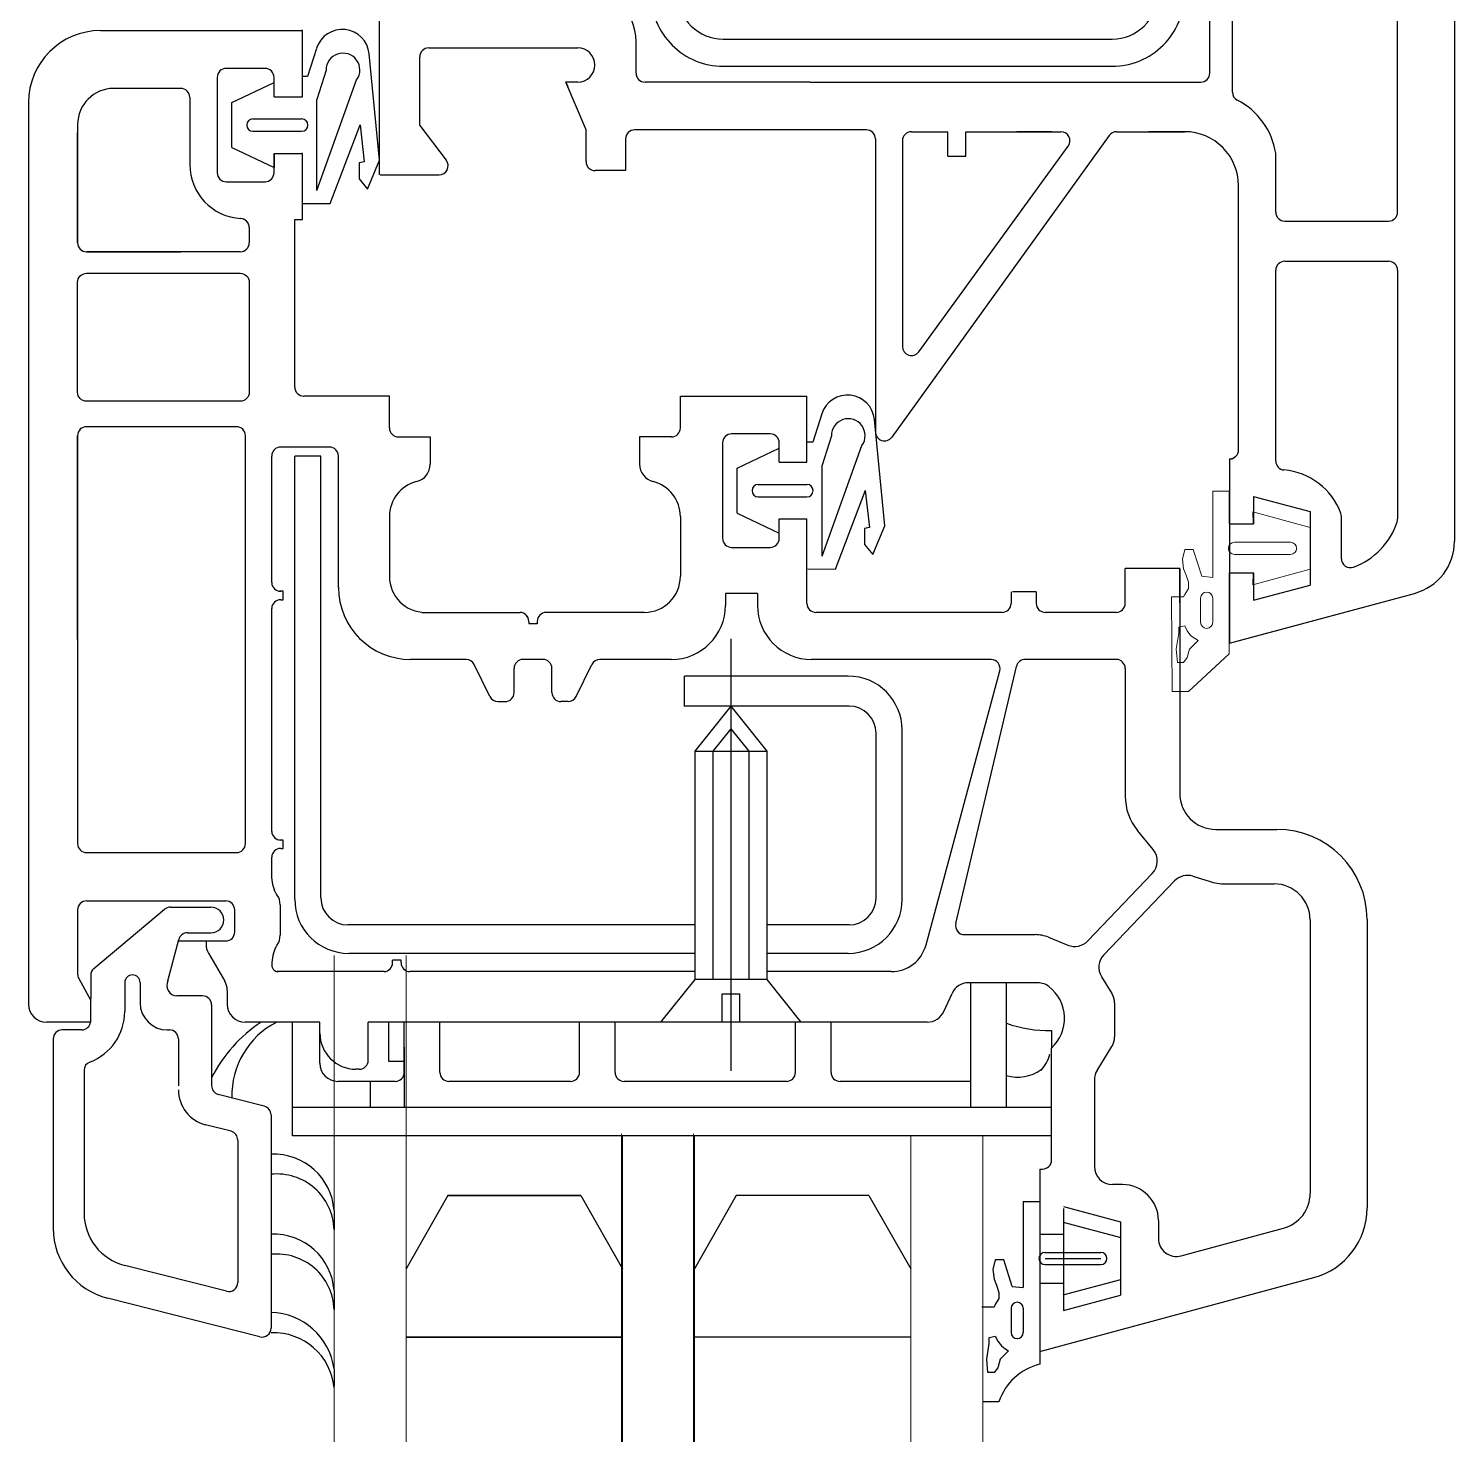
# Model space of a CAD drawing. Header units: millimetres. Extents: x 3616 to 17812, y 1698 to 9799.
# Drawn here: x 6587.4 to 6666.5, y 7899.5 to 7977.5 of the extents above; entities that cross this region are included whole.
import ezdxf

# ---------------------------------------------------------------- set-up
doc = ezdxf.new("R2010")
doc.units = ezdxf.units.MM
doc.layers.add('3', color=4, linetype='Continuous', lineweight=15)
doc.layers.add('d4', color=254, linetype='Continuous', lineweight=0)
doc.layers.add('d', color=254, linetype='Continuous')

# ---------------------------------------------------------------- blocks, each defined once
blk = doc.blocks.new('6.3.2')
at = {"layer": '3', "lineweight": 5}
for p, q in [((-62.179, -107.336), (-62.179, -607.5)), ((-58.179, -107.336), (-58.179, -607.5)), ((-46.227, -107.227), (-46.227, -607.5)), ((-46.179, -107.336), (-46.179, -607.5)), ((-46.179, -107.336), (-46.179, -607.5)), ((-42.227, -107.227), (-42.227, -607.5)), ((-42.179, -107.336), (-42.179, -607.5)), ((-42.179, -107.336), (-42.179, -607.5)), ((-30.179, -107.336), (-30.179, -607.5)), ((-30.179, -107.336), (-30.179, -607.5)), ((-26.179, -107.336), (-26.179, -607.5)), ((-26.179, -107.336), (-26.179, -607.5))]:
    blk.add_line(p, q, dxfattribs=at)
at = {"layer": 'd'}
for p, q in [((-59.657, -54), (-59.657, -37.584)), ((-13.58, -48.364), (-13.58, -37.584)), ((-12.328, -49.413), (-12.328, -38.588)), ((-3.16, -56.07), (-3.16, -38.588)), ((0, -38.088), (0, -74.334)), ((-75.134, -46), (-63.93, -46)), ((-63.93, -46), (-63.977, -46)), ((-63.93, -46), (-63.977, -46)), ((-63.93, -49.671), (-63.93, -46)), ((-63.93, -49.671), (-63.93, -46)), ((-45.421, -48.364), (-45.421, -46.606)), ((-63.152, -46.986), (-63.648, -48.553)), ((-63.152, -46.986), (-63.648, -48.553)), ((-59.657, -53.198), (-60.229, -47.294)), ((-59.657, -53.198), (-60.229, -47.294)), ((-57.424, -51.262), (-57.424, -47.464)), ((-56.924, -46.964), (-48.654, -46.964)), ((-62.62, -48.204), (-63.132, -49.82)), ((-62.62, -48.204), (-63.132, -49.82)), ((-67.843, -49.989), (-65.511, -48.885)), ((-67.843, -49.989), (-65.511, -48.885)), ((-65.511, -49.671), (-65.511, -48.885)), ((-65.511, -49.671), (-65.511, -48.885)), ((-63.648, -48.553), (-63.93, -48.553)), ((-63.93, -49.671), (-63.93, -48.553)), ((-63.648, -48.553), (-63.93, -48.553)), ((-63.93, -49.671), (-63.93, -48.553)), ((-63.132, -54.872), (-60.925, -48.741)), ((-63.132, -54.872), (-60.925, -48.741)), ((-48.195, -51.513), (-49.315, -48.864)), ((-49.315, -48.864), (-49.213, -49.104)), ((-48.654, -48.864), (-49.315, -48.864)), ((-35.75, -48.864), (-44.921, -48.864)), ((-35.75, -48.864), (-14.08, -48.864)), ((-70.684, -49.212), (-74.41, -49.212)), ((-70.184, -49.712), (-70.184, -53.436)), ((-65.511, -49.671), (-63.93, -49.671)), ((-65.511, -49.671), (-63.977, -49.671)), ((-65.511, -49.671), (-63.93, -49.671)), ((-65.511, -49.671), (-63.977, -49.671)), ((-63.132, -54.872), (-63.132, -49.82)), ((-63.132, -54.872), (-63.132, -49.82)), ((-79.134, -50), (-79.134, -100.023)), ((-67.843, -52.498), (-67.843, -49.989)), ((-67.843, -52.498), (-67.843, -49.989)), ((-76.41, -51.212), (-76.41, -57.772)), ((-66.677, -50.9), (-63.977, -50.9)), ((-66.677, -50.9), (-63.977, -50.9)), ((-62.389, -55.593), (-60.731, -51.225)), ((-62.389, -55.593), (-60.731, -51.225)), ((-60.737, -51.227), (-60.502, -53.291)), ((-60.737, -51.227), (-60.502, -53.291)), ((-57.424, -51.262), (-55.951, -53.197)), ((-76.41, -57.772), (-76.41, -51.674)), ((-76.41, -57.772), (-76.41, -51.674)), ((-66.677, -51.587), (-63.977, -51.587)), ((-66.677, -51.587), (-63.977, -51.587)), ((-48.195, -53.274), (-48.195, -51.513)), ((-46.005, -52.013), (-46.005, -53.774)), ((-32.636, -51.513), (-45.505, -51.513)), ((-43.555, -51.513), (-45.083, -51.513)), ((-32.136, -52.013), (-32.136, -68.27)), ((-19.158, -51.821), (-31.231, -68.562)), ((-30.636, -52.113), (-30.636, -63.531)), ((-30.136, -51.613), (-28.111, -51.613)), ((-28.111, -52.971), (-28.111, -51.613)), ((-27.111, -52.971), (-27.111, -51.613)), ((-27.111, -51.613), (-21.839, -51.613)), ((-22.337, -51.613), (-24.312, -51.613)), ((-18.753, -51.613), (-14.982, -51.613)), ((-14.982, -51.613), (-16.957, -51.613)), ((-67.843, -52.498), (-65.511, -53.601)), ((-67.843, -52.498), (-65.511, -53.601)), ((-65.511, -52.816), (-65.511, -53.601)), ((-65.511, -52.816), (-63.977, -52.816)), ((-65.511, -52.816), (-63.977, -52.816)), ((-65.511, -52.816), (-65.511, -53.601)), ((-65.511, -52.816), (-63.977, -52.816)), ((-65.511, -52.816), (-63.977, -52.816)), ((-63.93, -52.816), (-63.977, -52.816)), ((-63.93, -52.816), (-63.977, -52.816)), ((-63.93, -56.49), (-63.93, -52.816)), ((-63.93, -55.59), (-63.93, -52.816)), ((-63.93, -56.49), (-63.93, -52.816)), ((-63.93, -55.59), (-63.93, -52.816)), ((-29.732, -63.825), (-21.435, -52.407)), ((-28.111, -52.971), (-27.111, -52.971)), ((-9.92, -56.07), (-9.92, -52.81)), ((-60.502, -53.291), (-60.784, -53.338)), ((-60.502, -53.291), (-60.784, -53.338)), ((-60.784, -53.338), (-60.784, -54.23)), ((-60.784, -53.338), (-60.784, -54.23)), ((-60.314, -54.793), (-59.657, -53.198)), ((-60.314, -54.793), (-59.657, -53.198)), ((-46.005, -53.774), (-47.695, -53.774)), ((-60.784, -54.23), (-60.314, -54.793)), ((-60.784, -54.23), (-60.314, -54.793)), ((-59.614, -54), (-56.349, -54)), ((-11.982, -69.266), (-11.982, -54.613)), ((-63.93, -55.59), (-62.389, -55.593)), ((-63.93, -55.59), (-62.389, -55.593)), ((-66.883, -56.931), (-66.883, -57.772)), ((-66.883, -56.931), (-66.883, -57.772)), ((-64.361, -56.49), (-63.93, -56.49)), ((-64.361, -56.49), (-63.93, -56.49)), ((-64.361, -65.788), (-64.361, -56.49)), ((-64.361, -65.788), (-64.361, -56.49)), ((-9.42, -56.57), (-3.66, -56.57)), ((-67.383, -58.272), (-75.91, -58.272)), ((-75.91, -58.272), (-70.684, -58.272)), ((-67.383, -58.272), (-75.91, -58.272)), ((-75.91, -58.272), (-70.684, -58.272)), ((-9.92, -69.886), (-9.92, -59.305)), ((-9.42, -58.805), (-3.66, -58.805)), ((-3.16, -59.305), (-3.16, -73.101)), ((-11.982, -69.266), (-11.982, -63.058)), ((-11.982, -69.266), (-11.982, -63.058)), ((-11.982, -69.266), (-11.982, -63.058)), ((-59.108, -66.288), (-63.861, -66.288)), ((-59.108, -66.288), (-63.861, -66.288)), ((-59.108, -68.047), (-59.108, -66.288)), ((-59.108, -68.047), (-59.108, -66.288)), ((-42.96, -66.288), (-35.936, -66.288)), ((-42.96, -68.047), (-42.96, -66.288)), ((-42.96, -66.288), (-35.936, -66.288)), ((-42.96, -68.047), (-42.96, -66.288)), ((-35.936, -69.959), (-35.936, -66.288)), ((-35.936, -69.959), (-35.936, -66.288)), ((-35.111, -67.274), (-35.607, -68.841)), ((-35.111, -67.274), (-35.607, -68.841)), ((-31.616, -73.486), (-32.188, -67.582)), ((-32.152, -67.945), (-32.188, -67.582)), ((-76.41, -79.799), (-76.41, -68.482)), ((-76.41, -79.799), (-76.41, -68.482)), ((-58.608, -68.547), (-56.847, -68.547)), ((-58.608, -68.547), (-56.847, -68.547)), ((-56.847, -68.547), (-56.847, -70.059)), ((-56.847, -68.547), (-56.847, -70.059)), ((-45.221, -68.547), (-45.221, -70.059)), ((-45.221, -68.547), (-45.221, -70.059)), ((-43.46, -68.547), (-45.221, -68.547)), ((-43.46, -68.547), (-45.221, -68.547)), ((-35.607, -68.841), (-35.936, -68.841)), ((-35.607, -68.841), (-35.936, -68.841)), ((-34.579, -68.492), (-35.09, -70.108)), ((-34.579, -68.492), (-35.09, -70.108)), ((-65.641, -76.637), (-65.641, -69.611)), ((-65.641, -76.637), (-65.641, -69.611)), ((-62.433, -69.111), (-65.141, -69.111)), ((-62.433, -69.111), (-65.141, -69.111)), ((-64.361, -94.208), (-64.361, -69.61)), ((-64.361, -94.208), (-64.361, -69.61)), ((-62.912, -69.611), (-64.361, -69.61)), ((-62.912, -69.611), (-64.361, -69.61)), ((-62.912, -94.13), (-62.912, -69.611)), ((-62.912, -94.13), (-62.912, -69.611)), ((-61.933, -76.899), (-61.933, -69.611)), ((-61.933, -76.899), (-61.933, -69.611)), ((-39.802, -70.276), (-37.47, -69.173)), ((-39.802, -70.276), (-37.47, -69.173)), ((-35.09, -75.16), (-32.884, -69.029)), ((-35.09, -75.16), (-32.884, -69.029)), ((-39.802, -72.786), (-39.802, -70.276)), ((-39.802, -72.786), (-39.802, -70.276)), ((-37.47, -69.959), (-35.936, -69.959)), ((-37.47, -69.959), (-35.936, -69.959)), ((-35.09, -75.16), (-35.09, -70.108)), ((-35.09, -75.16), (-35.09, -70.108)), ((-12.482, -69.766), (-12.482, -79.893)), ((-12.482, -69.766), (-12.324, -69.766)), ((-12.482, -69.766), (-12.482, -80)), ((-12.482, -69.766), (-12.482, -79.893)), ((-12.482, -69.766), (-12.324, -69.766)), ((-12.482, -69.766), (-12.482, -80)), ((-38.636, -71.188), (-35.936, -71.188)), ((-38.636, -71.188), (-35.936, -71.188)), ((-38.636, -71.875), (-35.936, -71.875)), ((-38.636, -71.875), (-35.936, -71.875)), ((-34.348, -75.881), (-32.69, -71.513)), ((-34.348, -75.881), (-32.69, -71.513)), ((-32.696, -71.515), (-32.461, -73.579)), ((-32.696, -71.515), (-32.461, -73.579)), ((-11.16, -71.851), (-8.001, -72.694)), ((-11.16, -71.851), (-8.001, -72.694)), ((-11.16, -71.851), (-11.16, -73.373)), ((-39.802, -72.786), (-37.47, -73.889)), ((-39.802, -72.786), (-37.47, -73.889)), ((-8.001, -72.694), (-8.001, -76.771)), ((-8.001, -72.694), (-8.001, -76.771)), ((-59.108, -72.967), (-59.108, -76.286)), ((-59.108, -72.967), (-59.108, -76.286)), ((-42.96, -72.967), (-42.96, -76.286)), ((-42.96, -72.967), (-42.96, -76.286)), ((-37.47, -73.104), (-35.936, -73.104)), ((-37.47, -73.104), (-35.936, -73.104)), ((-35.936, -77.786), (-35.936, -73.104)), ((-35.936, -77.786), (-35.936, -73.104)), ((-32.461, -73.579), (-32.743, -73.626)), ((-32.461, -73.579), (-32.743, -73.626)), ((-32.273, -75.081), (-31.616, -73.486)), ((-32.273, -75.081), (-31.616, -73.486)), ((-12.482, -73.373), (-11.16, -73.373)), ((-12.482, -73.373), (-11.16, -73.373)), ((-6.276, -75.307), (-6.276, -72.965)), ((-32.743, -73.626), (-32.743, -74.518)), ((-32.743, -73.626), (-32.743, -74.518)), ((-32.743, -74.518), (-32.273, -75.081)), ((-32.743, -74.518), (-32.273, -75.081)), ((-35.889, -75.878), (-34.348, -75.881)), ((-35.889, -75.878), (-34.348, -75.881)), ((-18.274, -77.786), (-18.274, -75.859)), ((-15.246, -75.859), (-18.274, -75.859)), ((-18.274, -77.786), (-18.274, -75.859)), ((-15.246, -75.859), (-18.274, -75.859)), ((-15.249, -77.758), (-15.249, -75.859)), ((-15.246, -75.859), (-15.246, -88.327)), ((-15.246, -75.859), (-15.246, -88.327)), ((-12.482, -76.092), (-11.16, -76.092)), ((-12.482, -76.092), (-11.16, -76.092)), ((-11.16, -76.092), (-11.16, -77.615)), ((-65.001, -77.114), (-65.213, -77.114)), ((-65.001, -77.114), (-65.213, -77.114)), ((-65.001, -77.588), (-65.001, -77.114)), ((-65.001, -77.588), (-65.001, -77.114)), ((-40.457, -77.244), (-40.457, -77.899)), ((-38.681, -77.244), (-40.457, -77.244)), ((-40.457, -77.244), (-40.457, -77.899)), ((-38.681, -77.244), (-40.457, -77.244)), ((-38.681, -77.244), (-38.681, -77.899)), ((-38.681, -77.244), (-38.681, -77.899)), ((-24.606, -77.137), (-24.606, -77.786)), ((-24.606, -77.137), (-24.606, -77.786)), ((-23.21, -77.137), (-24.524, -77.137)), ((-23.21, -77.137), (-24.524, -77.137)), ((-23.21, -77.137), (-23.21, -77.786)), ((-23.21, -77.137), (-23.21, -77.786)), ((-12.482, -80), (-2.219, -77.231)), ((-12.086, -79.893), (-2.219, -77.231)), ((-11.16, -77.615), (-8.001, -76.771)), ((-11.16, -77.615), (-8.001, -76.771)), ((-65.641, -90.441), (-65.641, -78.062)), ((-65.641, -90.441), (-65.641, -78.062)), ((-65.641, -90.418), (-65.641, -78.064)), ((-65.641, -90.418), (-65.641, -78.064)), ((-65.141, -77.586), (-65.001, -77.586)), ((-65.141, -77.586), (-65.001, -77.586)), ((-57.312, -78.286), (-51.847, -78.286)), ((-57.312, -78.286), (-51.847, -78.286)), ((-44.96, -78.286), (-50.425, -78.286)), ((-44.96, -78.286), (-50.425, -78.286)), ((-25.106, -78.286), (-35.436, -78.286)), ((-25.106, -78.286), (-35.436, -78.286)), ((-18.774, -78.286), (-22.71, -78.286)), ((-18.774, -78.286), (-22.71, -78.286)), ((-51.373, -78.786), (-51.373, -78.926)), ((-51.373, -78.786), (-51.373, -78.926)), ((-50.899, -78.926), (-51.373, -78.926)), ((-50.899, -78.926), (-51.373, -78.926)), ((-50.902, -78.786), (-50.902, -78.926)), ((-50.902, -78.786), (-50.902, -78.926)), ((-40.148, -103.725), (-40.148, -79.748)), ((-40.148, -103.725), (-40.148, -79.748)), ((-54.845, -80.899), (-57.933, -80.899)), ((-54.845, -80.899), (-57.933, -80.899)), ((-53.531, -82.957), (-54.395, -81.18)), ((-53.531, -82.957), (-54.395, -81.18)), ((-52.186, -82.738), (-52.186, -81.399)), ((-52.186, -82.738), (-52.186, -81.399)), ((-52.186, -82.738), (-52.186, -81.399)), ((-52.186, -82.738), (-52.186, -81.399)), ((-50.586, -80.899), (-51.686, -80.899)), ((-50.586, -80.899), (-51.686, -80.899)), ((-50.086, -82.738), (-50.086, -81.399)), ((-50.086, -82.738), (-50.086, -81.399)), ((-50.086, -82.738), (-50.086, -81.399)), ((-50.086, -82.738), (-50.086, -81.399)), ((-48.741, -82.957), (-47.877, -81.18)), ((-48.741, -82.957), (-47.877, -81.18)), ((-43.457, -80.899), (-47.427, -80.899)), ((-43.457, -80.899), (-47.427, -80.899)), ((-25.718, -80.899), (-35.681, -80.899)), ((-25.718, -80.899), (-35.681, -80.899)), ((-27.677, -95.555), (-24.309, -81.284)), ((-27.677, -95.555), (-24.309, -81.284)), ((-18.774, -80.899), (-23.822, -80.899)), ((-18.774, -80.899), (-23.822, -80.899)), ((-18.274, -81.399), (-18.274, -88.489)), ((-18.274, -81.399), (-18.274, -88.489)), ((-42.726, -83.511), (-42.726, -81.82)), ((-33.65, -81.82), (-42.726, -81.82)), ((-42.726, -83.511), (-42.726, -81.82)), ((-33.65, -81.82), (-42.726, -81.82)), ((-29.326, -96.743), (-25.235, -81.529)), ((-29.326, -96.743), (-25.235, -81.529)), ((-53.081, -83.238), (-52.686, -83.238)), ((-53.081, -83.238), (-52.686, -83.238)), ((-49.191, -83.238), (-49.586, -83.238)), ((-49.191, -83.238), (-49.586, -83.238)), ((-33.599, -83.487), (-42.726, -83.487)), ((-33.599, -83.487), (-42.726, -83.487)), ((-42.148, -85.992), (-40.148, -83.487)), ((-42.148, -85.992), (-40.148, -83.487)), ((-38.148, -85.992), (-40.148, -83.487)), ((-38.148, -85.992), (-40.148, -83.487)), ((-41.148, -85.992), (-40.148, -84.74)), ((-39.148, -85.992), (-40.148, -84.74)), ((-32.099, -94.13), (-32.099, -84.987)), ((-32.099, -94.13), (-32.099, -84.987)), ((-30.65, -94.208), (-30.65, -84.82)), ((-30.65, -94.208), (-30.65, -84.82)), ((-42.148, -85.992), (-38.148, -85.992)), ((-42.148, -98.655), (-42.148, -85.992)), ((-42.148, -85.992), (-38.148, -85.992)), ((-42.148, -98.655), (-42.148, -85.992)), ((-41.148, -98.655), (-41.148, -85.992)), ((-41.148, -98.655), (-41.148, -85.992)), ((-40.148, -98.655), (-40.148, -85.992)), ((-40.148, -98.655), (-40.148, -85.992)), ((-39.148, -98.655), (-39.148, -85.992)), ((-39.148, -98.655), (-39.148, -85.992)), ((-38.148, -98.655), (-38.148, -85.992)), ((-38.148, -98.655), (-38.148, -85.992)), ((-65.001, -90.918), (-65.213, -90.918)), ((-65.001, -90.918), (-65.213, -90.918)), ((-65.001, -91.392), (-65.001, -90.918)), ((-65.001, -91.392), (-65.001, -90.918)), ((-16.721, -91.452), (-17.59, -90.396)), ((-16.721, -91.452), (-17.59, -90.396)), ((-13.246, -90.327), (-9.851, -90.327)), ((-13.246, -90.327), (-9.851, -90.327)), ((-65.141, -91.389), (-65.001, -91.389)), ((-65.141, -91.389), (-65.001, -91.389)), ((-65.641, -92.863), (-65.641, -91.866)), ((-65.641, -92.863), (-65.641, -91.866)), ((-20.352, -96.516), (-16.771, -92.78)), ((-20.352, -96.516), (-16.771, -92.78)), ((-19.461, -97.282), (-15.537, -93.187)), ((-19.461, -97.282), (-15.537, -93.187)), ((-14.512, -92.926), (-13.616, -93.211)), ((-14.512, -92.926), (-13.616, -93.211)), ((-12.707, -93.352), (-10.01, -93.352)), ((-12.707, -93.352), (-10.01, -93.352)), ((-76.41, -94.8), (-76.41, -98.357)), ((-76.41, -94.8), (-76.41, -98.357)), ((-75.91, -94.3), (-68.193, -94.3)), ((-75.91, -94.3), (-68.193, -94.3)), ((-75.503, -98.048), (-71.582, -94.761)), ((-75.503, -98.048), (-71.582, -94.761)), ((-71.261, -94.644), (-69.01, -94.644)), ((-71.261, -94.644), (-69.01, -94.644)), ((-67.693, -96.021), (-67.693, -94.8)), ((-67.693, -96.021), (-67.693, -94.8)), ((-65.169, -94.522), (-65.169, -96.195)), ((-65.169, -94.522), (-65.169, -96.195)), ((-42.148, -95.63), (-61.412, -95.63)), ((-42.148, -95.63), (-61.412, -95.63)), ((-33.599, -95.63), (-38.148, -95.63)), ((-33.599, -95.63), (-38.148, -95.63)), ((-8.01, -95.352), (-8.01, -110.531)), ((-8.01, -95.352), (-8.01, -110.531)), ((-4.851, -95.327), (-4.851, -111.339)), ((-4.851, -95.327), (-4.851, -111.339)), ((-71.403, -98.725), (-70.8, -96.441)), ((-71.403, -98.725), (-70.8, -96.441)), ((-70.821, -96.521), (-68.193, -96.521)), ((-70.821, -96.521), (-68.193, -96.521)), ((-70.317, -96.069), (-69.01, -96.069)), ((-70.317, -96.069), (-69.01, -96.069)), ((-69.283, -96.521), (-69.283, -96.694)), ((-69.283, -96.521), (-69.283, -96.694)), ((-27.19, -96.17), (-23.277, -96.17)), ((-27.19, -96.17), (-23.277, -96.17)), ((-22.529, -96.316), (-21.449, -96.752)), ((-22.529, -96.316), (-21.449, -96.752)), ((-69.148, -97.196), (-68.245, -98.754)), ((-69.148, -97.196), (-68.245, -98.754)), ((-42.148, -97.208), (-61.361, -97.208)), ((-42.148, -97.208), (-61.361, -97.208)), ((-58.459, -97.208), (-58.93, -97.208)), ((-58.459, -97.208), (-58.93, -97.208)), ((-33.65, -97.208), (-38.148, -97.208)), ((-33.65, -97.208), (-38.148, -97.208)), ((-58.459, -97.592), (-58.93, -97.592)), ((-58.93, -97.721), (-58.93, -97.592)), ((-58.459, -97.724), (-58.459, -97.592)), ((-76.349, -98.596), (-75.682, -99.822)), ((-76.349, -98.596), (-75.682, -99.822)), ((-75.682, -98.431), (-75.686, -101.023)), ((-75.682, -98.431), (-75.686, -101.023)), ((-73.795, -98.83), (-73.795, -100.434)), ((-73.795, -98.83), (-73.795, -100.434)), ((-72.942, -98.83), (-72.942, -99.955)), ((-72.942, -98.83), (-72.942, -99.955)), ((-59.407, -98.224), (-65.346, -98.224)), ((-59.407, -98.224), (-65.346, -98.224)), ((-59.407, -98.224), (-65.346, -98.224)), ((-59.407, -98.224), (-65.346, -98.224)), ((-42.148, -98.224), (-57.982, -98.224)), ((-42.148, -98.224), (-57.982, -98.224)), ((-42.148, -98.224), (-57.982, -98.224)), ((-42.148, -98.224), (-57.982, -98.224)), ((-44.038, -101.023), (-42.148, -98.655)), ((-44.038, -101.023), (-42.148, -98.655)), ((-38.148, -98.655), (-42.148, -98.655)), ((-38.148, -98.655), (-42.148, -98.655)), ((-31.258, -98.224), (-38.148, -98.224)), ((-31.374, -98.224), (-38.148, -98.224)), ((-31.258, -98.224), (-38.148, -98.224)), ((-31.374, -98.224), (-38.148, -98.224)), ((-36.258, -101.023), (-38.148, -98.655)), ((-36.258, -101.023), (-38.148, -98.655)), ((-23.122, -98.842), (-26.974, -98.842)), ((-23.122, -98.842), (-26.974, -98.842)), ((-26.838, -105.758), (-26.838, -98.842)), ((-26.838, -105.758), (-26.838, -98.842)), ((-24.863, -105.758), (-24.863, -98.842)), ((-24.863, -105.758), (-24.863, -98.842)), ((-19.589, -98.502), (-19.009, -99.435)), ((-19.589, -98.502), (-19.009, -99.435)), ((-69.476, -99.57), (-70.913, -99.57)), ((-69.476, -99.57), (-70.913, -99.57)), ((-68.11, -99.256), (-68.11, -100.023)), ((-68.11, -99.256), (-68.11, -100.023)), ((-40.638, -99.459), (-39.658, -99.459)), ((-40.638, -101.023), (-40.638, -99.459)), ((-40.638, -99.459), (-39.658, -99.459)), ((-40.638, -101.023), (-40.638, -99.459)), ((-40.148, -100.929), (-40.148, -99.459)), ((-40.148, -100.929), (-40.148, -99.459)), ((-39.658, -101.023), (-39.658, -99.459)), ((-39.658, -101.023), (-39.658, -99.459)), ((-28.345, -100.438), (-27.884, -99.427)), ((-28.345, -100.438), (-27.884, -99.427)), ((-68.976, -100.07), (-68.976, -104.551)), ((-68.976, -100.07), (-68.976, -104.551)), ((-18.859, -99.962), (-18.859, -101.846)), ((-18.859, -99.962), (-18.859, -101.846)), ((-75.686, -101.023), (-78.134, -101.023)), ((-75.686, -101.023), (-78.134, -101.023)), ((-64.492, -101.023), (-67.11, -101.023)), ((-64.492, -101.023), (-67.11, -101.023)), ((-62.964, -101.023), (-64.492, -101.023)), ((-64.492, -107.336), (-64.492, -101.023)), ((-62.964, -101.023), (-64.492, -101.023)), ((-64.492, -107.336), (-64.492, -101.023)), ((-62.964, -101.638), (-62.964, -101.023)), ((-62.964, -103.311), (-62.964, -101.023)), ((-62.964, -101.638), (-62.964, -101.023)), ((-62.964, -103.311), (-62.964, -101.023)), ((-60.283, -103.138), (-60.283, -101.023)), ((-60.283, -103.138), (-60.283, -101.023)), ((-29.255, -101.023), (-60.283, -101.023)), ((-29.255, -101.023), (-60.283, -101.023)), ((-59.138, -103.206), (-59.138, -101.023)), ((-59.138, -103.206), (-59.138, -101.023)), ((-58.283, -103.811), (-58.283, -101.023)), ((-58.283, -103.811), (-58.283, -101.023)), ((-56.308, -103.811), (-56.308, -101.023)), ((-56.308, -103.811), (-56.308, -101.023)), ((-48.556, -103.811), (-48.556, -101.023)), ((-48.556, -103.811), (-48.556, -101.023)), ((-46.581, -103.811), (-46.581, -101.023)), ((-46.581, -103.811), (-46.581, -101.023)), ((-36.575, -103.811), (-36.575, -101.023)), ((-36.575, -103.811), (-36.575, -101.023)), ((-34.6, -103.811), (-34.6, -101.023)), ((-34.6, -103.811), (-34.6, -101.023)), ((-77.763, -101.955), (-77.763, -112.467)), ((-77.763, -101.955), (-77.763, -112.467)), ((-76.182, -101.455), (-77.263, -101.455)), ((-76.182, -101.455), (-77.263, -101.455)), ((-71.442, -101.455), (-71.32, -101.455)), ((-71.442, -101.455), (-71.32, -101.455)), ((-70.82, -101.955), (-70.82, -104.551)), ((-70.82, -101.955), (-70.82, -104.551)), ((-22.372, -101.496), (-22.361, -102.47)), ((-22.372, -101.496), (-22.361, -102.47)), ((-58.283, -102.417), (-58.283, -105.758)), ((-58.283, -102.417), (-58.283, -105.758)), ((-22.361, -108.677), (-22.361, -102.47)), ((-22.361, -108.677), (-22.361, -102.47)), ((-22.361, -108.677), (-22.361, -102.47)), ((-22.361, -108.677), (-22.361, -102.47)), ((-19.835, -103.703), (-19.009, -102.374)), ((-19.835, -103.703), (-19.009, -102.374)), ((-60.783, -103.638), (-60.964, -103.638)), ((-60.783, -103.638), (-60.964, -103.638)), ((-58.283, -103.206), (-59.138, -103.206)), ((-58.283, -103.206), (-59.138, -103.206)), ((-76.052, -103.706), (-76.052, -111.623)), ((-76.052, -103.706), (-76.052, -111.623)), ((-58.783, -104.311), (-61.964, -104.311)), ((-58.783, -104.311), (-61.964, -104.311)), ((-60.171, -104.311), (-60.171, -105.758)), ((-60.171, -104.311), (-60.171, -105.758)), ((-49.056, -104.311), (-55.808, -104.311)), ((-49.056, -104.311), (-55.808, -104.311)), ((-37.075, -104.311), (-46.081, -104.311)), ((-37.075, -104.311), (-46.081, -104.311)), ((-26.838, -104.311), (-34.1, -104.311)), ((-26.838, -104.311), (-34.1, -104.311)), ((-19.986, -104.231), (-19.986, -109.038)), ((-19.986, -104.231), (-19.986, -109.038)), ((-66.053, -105.69), (-68.601, -105.035)), ((-66.053, -105.69), (-68.601, -105.035)), ((-22.361, -105.758), (-64.492, -105.758)), ((-22.361, -105.758), (-64.492, -105.758)), ((-67.896, -107.082), (-69.317, -106.717)), ((-67.896, -107.082), (-69.317, -106.717)), ((-65.677, -106.174), (-65.677, -118.002)), ((-65.677, -106.174), (-65.677, -118.002)), ((-67.521, -107.566), (-67.521, -115.478)), ((-67.521, -107.566), (-67.521, -115.478)), ((-22.361, -107.336), (-64.492, -107.336)), ((-22.361, -107.336), (-64.492, -107.336)), ((-42.179, -107.336), (-46.179, -107.336)), ((-42.179, -107.336), (-46.179, -107.336)), ((-23.02, -109.177), (-23.02, -120.002)), ((-23.02, -109.177), (-22.861, -109.177)), ((-23.02, -109.177), (-23.02, -119.305)), ((-23.02, -109.177), (-23.02, -120.002)), ((-23.02, -109.177), (-22.861, -109.177)), ((-23.02, -109.177), (-23.02, -119.305)), ((-55.866, -110.643), (-58.179, -114.712)), ((-55.866, -110.643), (-58.179, -114.712)), ((-55.866, -110.643), (-48.493, -110.643)), ((-48.493, -110.643), (-55.866, -110.643)), ((-55.866, -110.643), (-48.493, -110.643)), ((-48.493, -110.643), (-55.866, -110.643)), ((-48.493, -110.643), (-46.179, -114.712)), ((-48.493, -110.643), (-46.179, -114.712)), ((-39.866, -110.643), (-42.179, -114.712)), ((-39.866, -110.643), (-42.179, -114.712)), ((-32.493, -110.643), (-39.866, -110.643)), ((-32.493, -110.643), (-39.866, -110.643)), ((-32.493, -110.643), (-30.179, -114.712)), ((-32.493, -110.643), (-30.179, -114.712)), ((-18.431, -110.038), (-18.986, -110.038)), ((-18.431, -110.038), (-18.986, -110.038)), ((-62.179, -111.473), (-62.179, -112.525)), ((-62.179, -111.473), (-62.179, -112.525)), ((-23.936, -110.976), (-23.936, -115.76)), ((-23.936, -110.976), (-23.02, -110.976)), ((-23.936, -110.976), (-23.936, -115.76)), ((-23.936, -110.976), (-23.02, -110.976)), ((-21.698, -111.262), (-18.538, -112.106)), ((-21.698, -111.262), (-18.538, -112.106)), ((-21.698, -111.371), (-21.698, -117.027)), ((-21.698, -111.371), (-21.698, -117.027)), ((-21.716, -112.122), (-18.519, -112.985)), ((-21.716, -112.122), (-18.519, -112.985)), ((-18.538, -112.106), (-18.538, -116.183)), ((-18.538, -112.106), (-18.538, -116.183)), ((-16.431, -112.038), (-16.431, -113.029)), ((-16.431, -112.038), (-16.431, -113.029)), ((-23.02, -112.785), (-21.698, -112.785)), ((-23.02, -112.785), (-21.698, -112.785)), ((-15.171, -113.994), (-9.49, -112.462)), ((-15.171, -113.994), (-9.49, -112.462)), ((-22.722, -113.808), (-19.622, -113.808)), ((-22.722, -113.808), (-19.622, -113.808)), ((-68.143, -115.963), (-73.79, -114.531)), ((-68.143, -115.963), (-73.79, -114.531)), ((-25.485, -114.212), (-25.62, -114.75)), ((-25.485, -114.212), (-25.62, -114.75)), ((-25.013, -114.212), (-25.485, -114.212)), ((-25.013, -114.212), (-25.485, -114.212)), ((-25.013, -114.212), (-25.013, -114.212)), ((-24.542, -115.693), (-25.013, -114.212)), ((-25.013, -114.212), (-25.013, -114.212)), ((-24.542, -115.693), (-25.013, -114.212)), ((-22.722, -114.144), (-19.622, -114.144)), ((-22.722, -114.144), (-19.622, -114.144)), ((-22.722, -114.481), (-19.622, -114.481)), ((-22.722, -114.481), (-19.622, -114.481)), ((-25.62, -114.75), (-25.552, -115.289)), ((-25.62, -114.75), (-25.552, -115.289)), ((-25.552, -115.289), (-25.418, -115.626)), ((-25.552, -115.289), (-25.418, -115.626)), ((-23.02, -119.305), (-7.809, -115.201)), ((-23.02, -119.305), (-7.809, -115.201)), ((-23.02, -115.504), (-21.698, -115.504)), ((-23.02, -115.504), (-21.698, -115.504)), ((-21.716, -116.167), (-18.519, -115.304)), ((-21.716, -116.167), (-18.519, -115.304)), ((-62.179, -115.916), (-62.179, -116.968)), ((-62.179, -115.916), (-62.179, -116.968)), ((-25.418, -115.626), (-25.283, -116.03)), ((-25.418, -115.626), (-25.283, -116.03)), ((-25.283, -116.03), (-25.283, -116.366)), ((-25.283, -116.03), (-25.283, -116.366)), ((-24.542, -115.693), (-23.936, -115.76)), ((-24.542, -115.693), (-23.936, -115.76)), ((-21.698, -117.027), (-18.538, -116.183)), ((-21.698, -117.027), (-18.538, -116.183)), ((-66.3, -118.486), (-74.747, -116.344)), ((-66.3, -118.486), (-74.747, -116.344)), ((-25.822, -116.838), (-26.226, -116.838)), ((-25.822, -116.838), (-26.226, -116.838)), ((-25.552, -116.838), (-25.822, -116.838)), ((-25.552, -116.838), (-25.822, -116.838)), ((-25.485, -116.703), (-25.552, -116.838)), ((-25.485, -116.703), (-25.552, -116.838)), ((-25.283, -116.366), (-25.485, -116.703)), ((-25.283, -116.366), (-25.485, -116.703)), ((-24.609, -116.905), (-24.609, -118.251)), ((-24.609, -116.905), (-24.609, -118.251)), ((-23.936, -116.905), (-23.936, -118.251)), ((-23.936, -116.905), (-23.936, -118.251)), ((-58.179, -118.516), (-46.179, -118.516)), ((-46.179, -118.516), (-58.179, -118.516)), ((-58.179, -118.516), (-46.179, -118.516)), ((-46.179, -118.516), (-58.179, -118.516)), ((-30.179, -118.516), (-42.179, -118.516)), ((-30.179, -118.516), (-42.179, -118.516)), ((-25.822, -118.521), (-25.485, -118.453)), ((-25.822, -118.521), (-25.485, -118.453)), ((-25.822, -118.857), (-25.822, -118.521)), ((-25.822, -118.857), (-25.822, -118.521)), ((-25.485, -118.453), (-25.35, -118.723)), ((-25.485, -118.453), (-25.35, -118.723)), ((-25.957, -119.733), (-25.822, -118.857)), ((-25.957, -119.733), (-25.822, -118.857)), ((-25.35, -118.723), (-25.148, -118.992)), ((-25.35, -118.723), (-25.148, -118.992)), ((-24.744, -119.261), (-25.215, -119.733)), ((-24.744, -119.261), (-25.215, -119.733)), ((-25.148, -118.992), (-24.946, -119.127)), ((-25.148, -118.992), (-24.946, -119.127)), ((-24.946, -119.127), (-24.744, -119.261)), ((-24.946, -119.127), (-24.744, -119.261)), ((-62.179, -120.265), (-62.179, -121.234)), ((-62.179, -120.265), (-62.179, -121.234)), ((-25.889, -120.473), (-25.957, -119.733)), ((-25.889, -120.473), (-25.957, -119.733)), ((-25.35, -120.204), (-25.552, -120.473)), ((-25.35, -120.204), (-25.552, -120.473)), ((-25.215, -119.733), (-25.35, -120.204)), ((-25.215, -119.733), (-25.35, -120.204)), ((-25.552, -120.473), (-25.889, -120.473)), ((-25.552, -120.473), (-25.889, -120.473)), ((-25.283, -122.089), (-26.179, -122.089)), ((-25.283, -122.089), (-26.179, -122.089))]:
    blk.add_line(p, q, dxfattribs=at)
at = {"layer": 'd', "lineweight": 5}
for p, q in [((-62.179, -97.336), (-62.179, -597.5)), ((-58.179, -97.336), (-58.179, -597.5))]:
    blk.add_line(p, q, dxfattribs=at)
at = {"layer": 'd'}
for points in [[(-39.75, -47.979), (-18.991, -47.979, 0.414214), (-14.991, -43.979), (-14.991, -20.111, 0.414214), (-18.991, -16.111), (-40.588, -16.111, 0.414214), (-44.588, -20.111), (-44.588, -43.979, 0.414214), (-40.588, -47.979), (-39.75, -47.979)], [(-39.75, -46.479), (-18.991, -46.479, 0.414214), (-16.491, -43.979), (-16.491, -20.111, 0.414214), (-18.991, -17.611), (-40.588, -17.611, 0.414214), (-43.088, -20.111), (-43.088, -43.979, 0.414214), (-40.588, -46.479), (-39.75, -46.479)], [(-65.511, -49.671), (-65.511, -48.597, 0.414214), (-66.011, -48.097), (-68.16, -48.097, 0.414214), (-68.66, -48.597), (-68.66, -53.889, 0.414214), (-68.16, -54.389), (-66.011, -54.389, 0.414214), (-65.511, -53.889), (-65.511, -52.816)], [(-65.511, -49.671), (-65.511, -48.597, 0.414214), (-66.011, -48.097), (-68.16, -48.097, 0.414214), (-68.66, -48.597), (-68.66, -53.889, 0.414214), (-68.16, -54.389), (-66.011, -54.389, 0.414214), (-65.511, -53.889), (-65.511, -52.816)], [(-37.47, -69.959), (-37.47, -68.885, 0.414214), (-37.97, -68.385), (-40.119, -68.385, 0.414214), (-40.619, -68.885), (-40.619, -74.177, 0.414214), (-40.119, -74.677), (-37.97, -74.677, 0.414214), (-37.47, -74.177), (-37.47, -73.104)], [(-37.47, -69.959), (-37.47, -68.885, 0.414214), (-37.97, -68.385), (-40.119, -68.385, 0.414214), (-40.619, -68.885), (-40.619, -74.177, 0.414214), (-40.119, -74.677), (-37.97, -74.677, 0.414214), (-37.47, -74.177), (-37.47, -73.104)]]:
    blk.add_lwpolyline(points, format="xyb", dxfattribs=at)
for points in [[(-76.41, -59.971, -0.414214), (-75.91, -59.471), (-67.383, -59.471, -0.414214), (-66.883, -59.971), (-66.883, -66.07, -0.414214), (-67.383, -66.57), (-75.91, -66.57, -0.414214), (-76.41, -66.07)], [(-76.41, -59.971, -0.414214), (-75.91, -59.471), (-67.383, -59.471, -0.414214), (-66.883, -59.971), (-66.883, -66.07, -0.414214), (-67.383, -66.57), (-75.91, -66.57, -0.414214), (-76.41, -66.07)], [(-67.101, -68.482, 0.414214), (-67.601, -67.982), (-75.91, -67.982, 0.414214), (-76.41, -68.482), (-76.41, -91.117, 0.414214), (-75.91, -91.617), (-67.601, -91.617, 0.414214), (-67.101, -91.117)], [(-67.101, -68.482, 0.414214), (-67.601, -67.982), (-75.91, -67.982, 0.414214), (-76.41, -68.482), (-76.41, -91.117, 0.414214), (-75.91, -91.617), (-67.601, -91.617, 0.414214), (-67.101, -91.117)]]:
    blk.add_lwpolyline(points, format="xyb", close=True, dxfattribs=at)
for centre, radius, start, end in [((-48.421, -46.606), 3, 0, 90), ((-75.134, -50), 4, 90, 180), ((-61.722, -47.438), 1.5, 5.53232, 162.43697), ((-61.722, -47.438), 1.5, 5.53232, 162.43697), ((-61.683, -48.191), 0.937, 324.09346, 180.78048), ((-61.683, -48.191), 0.937, 324.09346, 180.78048), ((-56.924, -47.464), 0.5, 90, 180), ((-48.654, -47.914), 0.95, 270, 90), ((-44.921, -48.364), 0.5, 180, 270), ((-14.08, -48.364), 0.5, 270, 0), ((-74.41, -51.212), 2, 90, 180), ((-70.684, -49.712), 0.5, 0, 90), ((-70.684, -49.712), 0.5, 0, 90), ((-11.828, -49.413), 0.5, 180, 242.77288), ((-13.899, -53.439), 4.029, 8.9925, 62.77288), ((-66.677, -51.243), 0.343, 90, 270), ((-66.677, -51.243), 0.343, 90, 270), ((-63.977, -51.243), 0.343, 270, 90), ((-63.977, -51.243), 0.343, 270, 90), ((-45.505, -52.013), 0.5, 90, 180), ((-32.636, -52.013), 0.5, 0, 90), ((-30.136, -52.113), 0.5, 90, 180), ((-21.839, -52.113), 0.5, 323.99518, 90), ((-18.753, -52.113), 0.5, 90, 144.20372), ((-14.982, -54.613), 3, 0, 90), ((-67.184, -53.436), 3, 180, 266.74288), ((-56.349, -53.5), 0.5, 270, 37.27962), ((-47.695, -53.274), 0.5, 180, 270), ((-9.42, -56.07), 0.5, 180, 270), ((-3.66, -56.07), 0.5, 270, 0), ((-67.383, -56.931), 0.5, 0, 90), ((-67.383, -56.931), 0.5, 0, 86.74288), ((-75.91, -57.772), 0.5, 180, 270), ((-75.91, -57.772), 0.5, 180, 270), ((-75.91, -57.772), 0.5, 180, 270), ((-75.91, -57.772), 0.5, 180, 270), ((-67.383, -57.772), 0.5, 270, 0), ((-67.383, -57.772), 0.5, 270, 0), ((-9.42, -59.305), 0.5, 90, 180), ((-3.66, -59.305), 0.5, 0, 90), ((-30.136, -63.531), 0.5, 180, 323.99518), ((-63.861, -65.788), 0.5, 180, 270), ((-63.861, -65.788), 0.5, 180, 270), ((-33.681, -67.726), 1.5, 5.53232, 162.43697), ((-33.681, -67.726), 1.5, 5.53232, 162.43697), ((-58.608, -68.047), 0.5, 180, 270), ((-58.608, -68.047), 0.5, 180, 270), ((-43.46, -68.047), 0.5, 270, 0), ((-43.46, -68.047), 0.5, 270, 0), ((-33.642, -68.479), 0.937, 324.09346, 180.78048), ((-33.642, -68.479), 0.937, 324.09346, 180.78048), ((-31.636, -68.27), 0.5, 180, 324.20372), ((-65.141, -69.611), 0.5, 90, 180), ((-65.141, -69.611), 0.5, 90, 180), ((-62.433, -69.611), 0.5, 0, 90), ((-62.433, -69.611), 0.5, 0, 90), ((-12.482, -69.266), 0.5, 270, 0), ((-12.482, -69.266), 0.5, 270, 0), ((-57.847, -70.059), 1, 284.2677, 0), ((-57.847, -70.059), 1, 284.2677, 0), ((-44.221, -70.059), 1, 180, 255.7323), ((-44.221, -70.059), 1, 180, 255.7323), ((-9.42, -69.886), 0.5, 180, 265.10907), ((-9.778, -74.069), 3.699, 20.18811, 85.10907), ((-57.108, -72.967), 2, 104.2677, 180), ((-57.108, -72.967), 2, 104.2677, 180), ((-44.96, -72.967), 2, 0, 75.7323), ((-44.96, -72.967), 2, 0, 75.7323), ((-38.636, -71.531), 0.343, 90, 270), ((-38.636, -71.531), 0.343, 90, 270), ((-35.936, -71.531), 0.343, 270, 90), ((-35.936, -71.531), 0.343, 270, 90), ((-6.776, -72.965), 0.5, 0, 20.18811), ((-6.984, -72.029), 3.993, 290.23292, 342.12495), ((-3.66, -73.101), 0.5, 342.12495, 0), ((-3.66, -73.101), 0.5, 342.12495, 0), ((-3, -74.334), 3, 285.09832, 0), ((-5.776, -75.307), 0.5, 180, 290.23292), ((-65.141, -76.614), 0.5, 182.66542, 270), ((-65.141, -76.614), 0.5, 182.66542, 270), ((-65.141, -76.616), 0.5, 182.66542, 270), ((-65.141, -76.616), 0.5, 182.66542, 270), ((-57.108, -76.286), 2, 180, 270), ((-57.108, -76.286), 2, 180, 270), ((-44.96, -76.286), 2, 270, 0), ((-44.96, -76.286), 2, 270, 0), ((-57.933, -76.899), 4, 180, 270), ((-57.933, -76.899), 4, 180, 270), ((-65.141, -78.086), 0.5, 90, 177.33458), ((-65.141, -78.086), 0.5, 90, 177.33458), ((-65.141, -78.087), 0.5, 90, 177.33458), ((-65.141, -78.087), 0.5, 90, 177.33458), ((-51.873, -78.786), 0.5, 0, 87.33458), ((-51.873, -78.786), 0.5, 0, 87.33458), ((-51.872, -78.786), 0.5, 0, 87.33458), ((-51.872, -78.786), 0.5, 0, 87.33458), ((-50.4, -78.786), 0.5, 92.66542, 180), ((-50.4, -78.786), 0.5, 92.66542, 180), ((-43.457, -77.899), 3, 270, 0), ((-43.457, -77.899), 3, 270, 0), ((-35.681, -77.899), 3, 180, 270), ((-35.681, -77.899), 3, 180, 270), ((-35.436, -77.786), 0.5, 180, 270), ((-35.436, -77.786), 0.5, 180, 270), ((-25.106, -77.786), 0.5, 270, 0), ((-25.106, -77.786), 0.5, 270, 0), ((-22.71, -77.786), 0.5, 180, 270), ((-22.71, -77.786), 0.5, 180, 270), ((-18.774, -77.786), 0.5, 270, 0), ((-18.774, -77.786), 0.5, 270, 0), ((-54.845, -81.399), 0.5, 25.9445, 90), ((-54.845, -81.399), 0.5, 25.9445, 90), ((-51.686, -81.399), 0.5, 90, 180), ((-51.686, -81.399), 0.5, 90, 180), ((-50.586, -81.399), 0.5, 0, 90), ((-50.586, -81.399), 0.5, 0, 90), ((-47.427, -81.399), 0.5, 90, 154.0555), ((-47.427, -81.399), 0.5, 90, 154.0555), ((-25.718, -81.399), 0.5, 344.94769, 90), ((-25.718, -81.399), 0.5, 344.94769, 90), ((-23.822, -81.399), 0.5, 90, 166.72061), ((-23.822, -81.399), 0.5, 90, 166.72061), ((-18.774, -81.399), 0.5, 0, 90), ((-18.774, -81.399), 0.5, 0, 90), ((-33.65, -84.82), 3, 0, 90), ((-33.65, -84.82), 3, 0, 90), ((-53.081, -82.738), 0.5, 205.9445, 270), ((-53.081, -82.738), 0.5, 205.9445, 270), ((-52.686, -82.738), 0.5, 270, 0), ((-52.686, -82.738), 0.5, 270, 0), ((-49.586, -82.738), 0.5, 180, 270), ((-49.586, -82.738), 0.5, 180, 270), ((-49.191, -82.738), 0.5, 270, 334.0555), ((-49.191, -82.738), 0.5, 270, 334.0555), ((-33.599, -84.987), 1.5, 0, 90), ((-33.599, -84.987), 1.5, 0, 90), ((-15.274, -88.489), 3, 180, 219.46842), ((-15.274, -88.489), 3, 180, 219.46842), ((-13.246, -88.327), 2, 180, 270), ((-13.246, -88.327), 2, 180, 270), ((-65.141, -90.418), 0.5, 182.66542, 270), ((-65.141, -90.418), 0.5, 182.66542, 270), ((-9.851, -95.327), 5, 0, 90), ((-9.851, -95.327), 5, 0, 90), ((-65.141, -91.889), 0.5, 90, 177.33458), ((-65.141, -91.889), 0.5, 90, 177.33458), ((-17.493, -92.088), 1, 316.21649, 39.46842), ((-17.493, -92.088), 1, 316.21649, 39.46842), ((-14.815, -93.879), 1, 72.36427, 136.21649), ((-14.815, -93.879), 1, 72.36427, 136.21649), ((-12.707, -90.352), 3, 252.36427, 270), ((-12.707, -90.352), 3, 252.36427, 270), ((-10.01, -95.352), 2, 0, 90), ((-10.01, -95.352), 2, 0, 90), ((-66.169, -94.522), 1, 0, 34.62619), ((-66.169, -94.522), 1, 0, 34.62619), ((-61.412, -94.13), 1.5, 180, 270), ((-61.412, -94.13), 1.5, 180, 270), ((-33.599, -94.13), 1.5, 270, 0), ((-33.599, -94.13), 1.5, 270, 0), ((-75.91, -94.8), 0.5, 90, 180), ((-75.91, -94.8), 0.5, 90, 180), ((-71.261, -95.144), 0.5, 90, 129.97505), ((-71.261, -95.144), 0.5, 90, 129.97505), ((-69.01, -95.357), 0.712, 270, 90), ((-69.01, -95.357), 0.712, 270, 90), ((-68.193, -94.8), 0.5, 0, 90), ((-68.193, -94.8), 0.5, 0, 90), ((-61.361, -94.208), 3, 180, 270), ((-61.361, -94.208), 3, 180, 270), ((-33.65, -94.208), 3, 270, 0), ((-33.65, -94.208), 3, 270, 0), ((-27.19, -95.67), 0.5, 166.72061, 270), ((-27.19, -95.67), 0.5, 166.72061, 270), ((-70.317, -96.569), 0.5, 90, 165.21989), ((-70.317, -96.569), 0.5, 90, 165.21989), ((-68.193, -96.021), 0.5, 270, 0), ((-68.193, -96.021), 0.5, 270, 0), ((-66.169, -96.195), 1, 325.37381, 0), ((-66.169, -96.195), 1, 325.37381, 0), ((-23.277, -98.17), 2, 68.0132, 90), ((-23.277, -98.17), 2, 68.0132, 90), ((-21.074, -95.824), 1, 248.0132, 316.21649), ((-21.074, -95.824), 1, 248.0132, 316.21649), ((-68.283, -96.694), 1, 180, 210.0902), ((-68.283, -96.694), 1, 180, 210.0902), ((-31.258, -96.224), 2, 270, 344.94769), ((-31.258, -96.224), 2, 270, 344.94769), ((-18.739, -97.974), 1, 136.21649, 211.84978), ((-18.739, -97.974), 1, 136.21649, 211.84978), ((-75.182, -98.431), 0.5, 129.97505, 180), ((-75.182, -98.431), 0.5, 129.97505, 180), ((-65.27, -97.853), 0.37, 168.98036, 270), ((-65.27, -97.853), 0.37, 168.98036, 270), ((-59.43, -97.724), 0.5, 272.66542, 0), ((-59.43, -97.724), 0.5, 272.66542, 0), ((-57.959, -97.724), 0.5, 180, 267.33458), ((-57.959, -97.724), 0.5, 180, 267.33458), ((-75.91, -98.357), 0.5, 180, 208.56091), ((-75.91, -98.357), 0.5, 180, 208.56091), ((-75.91, -98.357), 0.5, 180, 208.56091), ((-75.91, -98.357), 0.5, 180, 208.56091), ((-73.368, -98.83), 0.426, 0, 180), ((-73.368, -98.83), 0.426, 0, 180), ((-70.871, -98.982), 0.59, 154.29068, 265.89905), ((-70.871, -98.982), 0.59, 154.29068, 265.89905), ((-69.11, -99.256), 1, 0, 30.0902), ((-69.11, -99.256), 1, 0, 30.0902), ((-26.974, -99.842), 1, 90, 155.47378), ((-26.974, -99.842), 1, 90, 155.47378), ((-23.122, -99.842), 1, 51.9951, 90), ((-23.122, -99.842), 1, 51.9951, 90), ((-69.476, -100.07), 0.5, 0, 90), ((-69.476, -100.07), 0.5, 0, 90), ((-23.888, -100.823), 2.245, 312.85022, 51.9951), ((-23.888, -100.823), 2.245, 312.85022, 51.9951), ((-19.859, -99.962), 1, 0, 31.84978), ((-19.859, -99.962), 1, 0, 31.84978), ((-78.134, -100.023), 1, 180, 270), ((-78.134, -100.023), 1, 180, 270), ((-76.795, -100.434), 3, 290.79621, 0), ((-76.795, -100.434), 3, 290.79621, 0), ((-71.442, -99.955), 1.5, 180, 270), ((-71.442, -99.955), 1.5, 180, 270), ((-67.11, -100.023), 1, 180, 270), ((-67.11, -100.023), 1, 180, 270), ((-29.255, -100.023), 1, 270, 335.47378), ((-29.255, -100.023), 1, 270, 335.47378), ((-76.182, -100.955), 0.5, 270, 352.26149), ((-76.182, -100.955), 0.5, 270, 352.26149), ((-61.647, -107.886), 8.249, 123.69653, 152.76823), ((-61.647, -107.886), 8.249, 123.69653, 152.76823), ((-63.247, -105.114), 4.606, 117.35055, 181.40829), ((-63.247, -105.114), 4.606, 117.35055, 181.40829), ((-22.473, -94.291), 7.206, 250.60831, 270.80929), ((-22.473, -94.291), 7.206, 250.60831, 270.80929), ((-77.263, -101.955), 0.5, 90, 180), ((-77.263, -101.955), 0.5, 90, 180), ((-71.32, -101.955), 0.5, 0, 90), ((-71.32, -101.955), 0.5, 0, 90), ((-60.964, -101.638), 2, 180, 270), ((-60.964, -101.638), 2, 180, 270), ((-19.859, -101.846), 1, 328.15022, 0), ((-19.859, -101.846), 1, 328.15022, 0), ((-24.546, -102.244), 2.164, 317.69145, 345.04571), ((-24.546, -102.244), 2.164, 317.69145, 345.04571), ((-75.552, -103.706), 0.5, 110.79621, 180), ((-75.552, -103.706), 0.5, 110.79621, 180), ((-61.964, -103.311), 1, 180, 270), ((-61.964, -103.311), 1, 180, 270), ((-60.783, -103.138), 0.5, 270, 0), ((-60.783, -103.138), 0.5, 270, 0), ((-24.232, -101.901), 2.18, 253.10652, 306.1968), ((-24.232, -101.901), 2.18, 253.10652, 306.1968), ((-58.783, -103.811), 0.5, 270, 0), ((-58.783, -103.811), 0.5, 270, 0), ((-55.808, -103.811), 0.5, 180, 270), ((-55.808, -103.811), 0.5, 180, 270), ((-49.056, -103.811), 0.5, 270, 0), ((-49.056, -103.811), 0.5, 270, 0), ((-46.081, -103.811), 0.5, 180, 270), ((-46.081, -103.811), 0.5, 180, 270), ((-37.075, -103.811), 0.5, 270, 0), ((-37.075, -103.811), 0.5, 270, 0), ((-34.1, -103.811), 0.5, 180, 270), ((-34.1, -103.811), 0.5, 180, 270), ((-18.986, -104.231), 1, 148.15022, 180), ((-18.986, -104.231), 1, 148.15022, 180), ((-68.82, -104.78), 2, 180, 255.59496), ((-68.82, -104.78), 2, 180, 255.59496), ((-68.476, -104.551), 0.5, 180, 255.59496), ((-68.476, -104.551), 0.5, 180, 255.59496), ((-66.177, -106.174), 0.5, 0, 75.59496), ((-66.177, -106.174), 0.5, 0, 75.59496), ((-68.021, -107.566), 0.5, 0, 75.59496), ((-68.021, -107.566), 0.5, 0, 75.59496), ((-65.537, -111.714), 3.366, 4.10747, 92.38665), ((-65.537, -111.714), 3.366, 4.10747, 92.38665), ((-22.861, -108.677), 0.5, 270, 0), ((-22.861, -108.677), 0.5, 270, 0), ((-18.986, -109.038), 1, 180, 270), ((-18.986, -109.038), 1, 180, 270), ((-65.356, -112.63), 3.179, 1.89774, 95.7937), ((-65.356, -112.63), 3.179, 1.89774, 95.7937), ((-18.431, -112.038), 2, 0, 90), ((-18.431, -112.038), 2, 0, 90), ((-10.01, -110.531), 2, 285.09832, 0), ((-10.01, -110.531), 2, 285.09832, 0), ((-8.851, -111.339), 4, 285.09832, 0), ((-73.052, -111.623), 3, 180, 255.76894), ((-73.052, -111.623), 3, 180, 255.76894), ((-73.763, -112.467), 4, 180, 255.76894), ((-73.763, -112.467), 4, 180, 255.76894), ((-65.537, -116.157), 3.366, 4.10747, 92.38665), ((-65.537, -116.157), 3.366, 4.10747, 92.38665), ((-15.431, -113.029), 1, 180, 285.09832), ((-15.431, -113.029), 1, 180, 285.09832), ((-65.356, -117.073), 3.179, 1.89774, 95.7937), ((-65.356, -117.073), 3.179, 1.89774, 95.7937), ((-22.722, -114.144), 0.337, 90, 270), ((-22.722, -114.144), 0.337, 90, 270), ((-19.622, -114.144), 0.337, 270, 90), ((-19.622, -114.144), 0.337, 270, 90), ((-68.021, -115.478), 0.5, 255.76894, 0), ((-68.021, -115.478), 0.5, 255.76894, 0), ((-24.272, -116.905), 0.337, 0, 180), ((-24.272, -116.905), 0.337, 0, 180), ((-65.751, -120.746), 3.604, 7.67001, 88.82412), ((-65.751, -120.746), 3.604, 7.67001, 88.82412), ((-66.177, -118.002), 0.5, 255.76894, 0), ((-66.177, -118.002), 0.5, 255.76894, 0), ((-65.547, -121.651), 3.393, 5.65389, 91.96564), ((-65.547, -121.651), 3.393, 5.65389, 91.96564), ((-24.272, -118.251), 0.337, 180, 0), ((-24.272, -118.251), 0.337, 180, 0), ((-22.235, -123.123), 3.218, 104.10904, 161.25524)]:
    blk.add_arc(centre, radius, start, end, dxfattribs=at)
for points in [[(-65.346, -93.954), (-65.367, -93.923), (-65.569, -93.608), (-65.607, -93.217), (-65.641, -92.863)], [(-65.346, -93.954), (-65.367, -93.923), (-65.569, -93.608), (-65.607, -93.217), (-65.641, -92.863)], [(-65.346, -96.763), (-65.367, -96.793), (-65.569, -97.108), (-65.607, -97.5), (-65.641, -97.853)], [(-65.346, -96.763), (-65.367, -96.793), (-65.569, -97.108), (-65.607, -97.5), (-65.641, -97.853)]]:
    blk.add_open_spline(points, degree=3, knots=[0.286726, 0.286726, 0.286726, 0.286726, 0.397468, 1.422763, 1.422763, 1.422763, 1.422763], dxfattribs=at)
at = {"layer": 'd4'}
for p, q in [((-13.417, -71.565), (-12.501, -71.565)), ((-13.417, -71.565), (-13.417, -76.349)), ((-13.417, -71.565), (-12.501, -71.565)), ((-13.417, -71.565), (-13.417, -76.349)), ((-12.501, -73.373), (-12.501, -71.565)), ((-11.198, -72.71), (-8.001, -73.573)), ((-11.198, -72.71), (-8.001, -73.573)), ((-11.198, -72.71), (-11.179, -73.373)), ((-12.501, -73.373), (-11.179, -73.373)), ((-12.501, -73.373), (-11.179, -73.373)), ((-8.001, -73.573), (-8.001, -75.893)), ((-14.967, -74.8), (-15.101, -75.339)), ((-14.967, -74.8), (-15.101, -75.339)), ((-14.495, -74.8), (-14.967, -74.8)), ((-14.495, -74.8), (-14.967, -74.8)), ((-14.023, -76.281), (-14.495, -74.8)), ((-14.495, -74.8), (-14.495, -74.8)), ((-14.023, -76.281), (-14.495, -74.8)), ((-14.495, -74.8), (-14.495, -74.8)), ((-12.204, -74.396), (-9.104, -74.396)), ((-12.204, -74.396), (-9.104, -74.396)), ((-12.204, -75.069), (-9.104, -75.069)), ((-12.204, -75.069), (-9.104, -75.069)), ((-15.101, -75.339), (-15.034, -75.877)), ((-15.101, -75.339), (-15.034, -75.877)), ((-15.034, -75.877), (-14.899, -76.214)), ((-15.034, -75.877), (-14.899, -76.214)), ((-11.198, -76.755), (-8.001, -75.893)), ((-11.198, -76.755), (-8.001, -75.893)), ((-14.899, -76.214), (-14.764, -76.618)), ((-14.899, -76.214), (-14.764, -76.618)), ((-14.764, -76.618), (-14.764, -76.954)), ((-14.764, -76.618), (-14.764, -76.954)), ((-14.023, -76.281), (-13.417, -76.349)), ((-14.023, -76.281), (-13.417, -76.349)), ((-12.501, -76.092), (-11.179, -76.092)), ((-12.501, -76.092), (-11.179, -76.092)), ((-12.501, -80.59), (-12.501, -76.092)), ((-11.179, -76.092), (-11.198, -76.755)), ((-15.303, -77.426), (-15.708, -77.426)), ((-15.303, -77.426), (-15.708, -77.426)), ((-15.661, -82.677), (-15.708, -77.426)), ((-15.034, -77.426), (-15.303, -77.426)), ((-15.034, -77.426), (-15.303, -77.426)), ((-14.967, -77.291), (-15.034, -77.426)), ((-14.967, -77.291), (-15.034, -77.426)), ((-14.764, -76.954), (-14.967, -77.291)), ((-14.764, -76.954), (-14.967, -77.291)), ((-14.09, -77.493), (-14.09, -78.84)), ((-14.09, -77.493), (-14.09, -78.84)), ((-13.417, -77.493), (-13.417, -78.84)), ((-13.417, -77.493), (-13.417, -78.84)), ((-15.303, -79.109), (-14.967, -79.042)), ((-15.303, -79.109), (-14.967, -79.042)), ((-15.303, -79.446), (-15.303, -79.109)), ((-15.303, -79.446), (-15.303, -79.109)), ((-14.967, -79.042), (-14.832, -79.311)), ((-14.967, -79.042), (-14.832, -79.311)), ((-15.438, -80.321), (-15.303, -79.446)), ((-15.438, -80.321), (-15.303, -79.446)), ((-14.832, -79.311), (-14.63, -79.58)), ((-14.832, -79.311), (-14.63, -79.58)), ((-14.225, -79.85), (-14.697, -80.321)), ((-14.225, -79.85), (-14.697, -80.321)), ((-14.63, -79.58), (-14.427, -79.715)), ((-14.63, -79.58), (-14.427, -79.715)), ((-14.427, -79.715), (-14.225, -79.85)), ((-14.427, -79.715), (-14.225, -79.85)), ((-15.371, -81.061), (-15.438, -80.321)), ((-15.371, -81.061), (-15.438, -80.321)), ((-14.697, -80.321), (-14.832, -80.792)), ((-14.697, -80.321), (-14.832, -80.792)), ((-12.501, -80.59), (-14.764, -82.677)), ((-12.501, -80.59), (-14.764, -82.677)), ((-15.034, -81.061), (-15.371, -81.061)), ((-15.034, -81.061), (-15.371, -81.061)), ((-14.832, -80.792), (-15.034, -81.061)), ((-14.832, -80.792), (-15.034, -81.061)), ((-14.764, -82.677), (-15.661, -82.677)), ((-14.764, -82.677), (-15.661, -82.677))]:
    blk.add_line(p, q, dxfattribs=at)
for centre, start, end in [((-12.204, -74.733), 90, 270), ((-12.204, -74.733), 90, 270), ((-9.104, -74.733), 270, 90), ((-9.104, -74.733), 270, 90), ((-13.754, -77.493), 0, 180), ((-13.754, -77.493), 0, 180), ((-13.754, -78.84), 180, 0), ((-13.754, -78.84), 180, 0)]:
    blk.add_arc(centre, 0.337, start, end, dxfattribs=at)

msp = doc.modelspace()

# ---------------------------------------------------------------- block references
at = {"layer": 'd', "linetype": 'Continuous'}
msp.add_blockref('6.3.2', (6666.522, 8023.414), dxfattribs=at)

doc.saveas('drawing.dxf')
